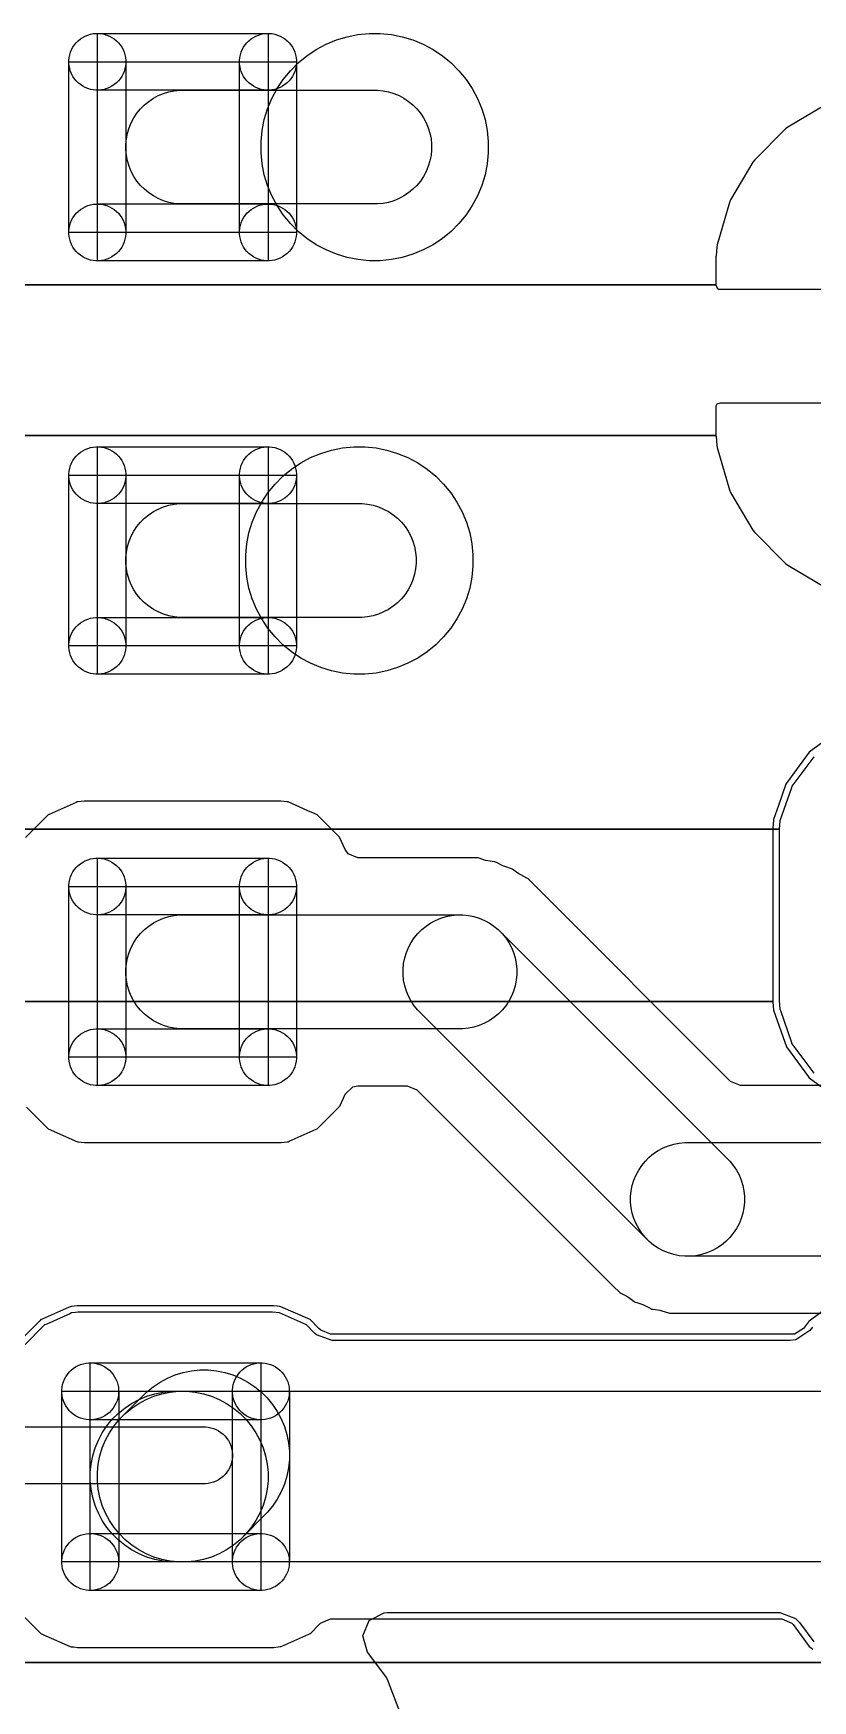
# Model space of a CAD drawing. Extents: x 124579 to 173950, y -108350 to -87650.
# Drawn here: x 154000 to 156740, y -101763 to -95900 of the extents above; entities that cross this region are included whole.
import ezdxf

# ---------------------------------------------------------------- set-up
doc = ezdxf.new("R2010")
doc.units = 0
doc.layers.add('L2D0_Cu1', color=1, linetype='CONTINUOUS')
doc.layers.add('L4D0_Cu2', color=2, linetype='CONTINUOUS')

msp = doc.modelspace()

# ---------------------------------------------------------------- linework, layer by layer
at = {"layer": 'L2D0_Cu1'}
for points in [[(154220.093, -96099.88), (154210.327, -96098.918), (154200.702, -96097.003), (154191.311, -96094.154), (154182.244, -96090.399), (154173.59, -96085.773), (154165.43, -96080.321), (154157.844, -96074.095), (154150.905, -96067.156), (154144.679, -96059.57), (154139.227, -96051.41), (154134.601, -96042.756), (154130.846, -96033.689), (154127.997, -96024.298), (154126.082, -96014.673), (154125.12, -96004.907), (154125.12, -95995.093), (154126.082, -95985.327), (154127.997, -95975.702), (154130.846, -95966.311), (154134.601, -95957.244), (154139.227, -95948.59), (154144.679, -95940.43), (154150.905, -95932.844), (154157.844, -95925.905), (154165.43, -95919.679), (154173.59, -95914.227), (154182.244, -95909.601), (154191.311, -95905.846), (154200.702, -95902.997), (154210.327, -95901.082), (154220.093, -95900.12), (154229.907, -95900.12), (154239.673, -95901.082), (154249.298, -95902.997), (154258.689, -95905.846), (154267.756, -95909.601), (154276.41, -95914.227), (154284.57, -95919.679), (154292.156, -95925.905), (154299.095, -95932.844), (154305.321, -95940.43), (154310.773, -95948.59), (154315.399, -95957.244), (154319.154, -95966.311), (154322.003, -95975.702), (154323.918, -95985.327), (154324.88, -95995.093), (154324.88, -96004.907), (154323.918, -96014.673), (154322.003, -96024.298), (154319.154, -96033.689), (154315.399, -96042.756), (154310.773, -96051.41), (154305.321, -96059.57), (154299.095, -96067.156), (154292.156, -96074.095), (154284.57, -96080.321), (154276.41, -96085.773), (154267.756, -96090.399), (154258.689, -96094.154), (154249.298, -96097.003), (154239.673, -96098.918), (154229.907, -96099.88)], [(154225, -96100), (154225, -95900), (154825, -95900), (154825, -96100)], [(154820.093, -96099.88), (154810.327, -96098.918), (154800.702, -96097.003), (154791.311, -96094.154), (154782.244, -96090.399), (154773.59, -96085.773), (154765.43, -96080.321), (154757.844, -96074.095), (154750.905, -96067.156), (154744.679, -96059.57), (154739.227, -96051.41), (154734.601, -96042.756), (154730.846, -96033.689), (154727.997, -96024.298), (154726.082, -96014.673), (154725.12, -96004.907), (154725.12, -95995.093), (154726.082, -95985.327), (154727.997, -95975.702), (154730.846, -95966.311), (154734.601, -95957.244), (154739.227, -95948.59), (154744.679, -95940.43), (154750.905, -95932.844), (154757.844, -95925.905), (154765.43, -95919.679), (154773.59, -95914.227), (154782.244, -95909.601), (154791.311, -95905.846), (154800.702, -95902.997), (154810.327, -95901.082), (154820.093, -95900.12), (154829.907, -95900.12), (154839.673, -95901.082), (154849.298, -95902.997), (154858.689, -95905.846), (154867.756, -95909.601), (154876.41, -95914.227), (154884.57, -95919.679), (154892.156, -95925.905), (154899.095, -95932.844), (154905.321, -95940.43), (154910.773, -95948.59), (154915.399, -95957.244), (154919.154, -95966.311), (154922.003, -95975.702), (154923.918, -95985.327), (154924.88, -95995.093), (154924.88, -96004.907), (154923.918, -96014.673), (154922.003, -96024.298), (154919.154, -96033.689), (154915.399, -96042.756), (154910.773, -96051.41), (154905.321, -96059.57), (154899.095, -96067.156), (154892.156, -96074.095), (154884.57, -96080.321), (154876.41, -96085.773), (154867.756, -96090.399), (154858.689, -96094.154), (154849.298, -96097.003), (154839.673, -96098.918), (154829.907, -96099.88)], [(155180.373, -96699.518), (155141.308, -96695.671), (155102.808, -96688.013), (155065.244, -96676.618), (155028.978, -96661.596), (154994.359, -96643.091), (154961.72, -96621.283), (154931.376, -96596.38), (154903.62, -96568.624), (154878.717, -96538.28), (154856.909, -96505.641), (154838.404, -96471.022), (154823.382, -96434.756), (154811.987, -96397.192), (154804.329, -96358.692), (154800.482, -96319.627), (154800.482, -96280.373), (154804.329, -96241.308), (154811.987, -96202.808), (154823.382, -96165.244), (154838.404, -96128.978), (154856.909, -96094.359), (154878.717, -96061.72), (154903.62, -96031.376), (154931.376, -96003.62), (154961.72, -95978.717), (154994.359, -95956.909), (155028.978, -95938.404), (155065.244, -95923.382), (155102.808, -95911.987), (155141.308, -95904.329), (155180.373, -95900.482), (155219.627, -95900.482), (155258.692, -95904.329), (155297.192, -95911.987), (155334.756, -95923.382), (155371.022, -95938.404), (155405.641, -95956.909), (155438.28, -95978.717), (155468.624, -96003.62), (155496.38, -96031.376), (155521.283, -96061.72), (155543.091, -96094.359), (155561.596, -96128.978), (155576.618, -96165.244), (155588.013, -96202.808), (155595.671, -96241.308), (155599.518, -96280.373), (155599.518, -96319.627), (155595.671, -96358.692), (155588.013, -96397.192), (155576.618, -96434.756), (155561.596, -96471.022), (155543.091, -96505.641), (155521.283, -96538.28), (155496.38, -96568.624), (155468.624, -96596.38), (155438.28, -96621.283), (155405.641, -96643.091), (155371.022, -96661.596), (155334.756, -96676.618), (155297.192, -96688.013), (155258.692, -96695.671), (155219.627, -96699.518)], [(154125, -96600), (154125, -96000), (154325, -96000), (154325, -96600)], [(154225, -96600), (154225, -96000), (154825, -96000), (154825, -96600)], [(154725, -96600), (154725, -96000), (154925, -96000), (154925, -96600)], [(154515.175, -96500), (154495.619, -96498.074), (154476.345, -96494.24), (154457.541, -96488.536), (154439.386, -96481.016), (154422.055, -96471.753), (154405.716, -96460.835), (154390.526, -96448.369), (154376.631, -96434.474), (154364.165, -96419.284), (154353.247, -96402.945), (154343.984, -96385.614), (154336.464, -96367.459), (154330.76, -96348.655), (154326.926, -96329.381), (154325, -96309.825), (154325, -96290.175), (154326.926, -96270.619), (154330.76, -96251.345), (154336.464, -96232.541), (154343.984, -96214.386), (154353.247, -96197.055), (154364.165, -96180.716), (154376.631, -96165.526), (154390.526, -96151.631), (154405.716, -96139.165), (154422.055, -96128.247), (154439.386, -96118.984), (154457.541, -96111.464), (154476.345, -96105.76), (154495.619, -96101.926), (154515.175, -96100), (155209.825, -96100), (155229.381, -96101.926), (155248.655, -96105.76), (155267.459, -96111.464), (155285.614, -96118.984), (155302.945, -96128.247), (155319.284, -96139.165), (155334.474, -96151.631), (155348.369, -96165.526), (155360.835, -96180.716), (155371.753, -96197.055), (155381.016, -96214.386), (155388.536, -96232.541), (155394.24, -96251.345), (155398.074, -96270.619), (155400, -96290.175), (155400, -96309.825), (155398.074, -96329.381), (155394.24, -96348.655), (155388.536, -96367.459), (155381.016, -96385.614), (155371.753, -96402.945), (155360.835, -96419.284), (155348.369, -96434.474), (155334.474, -96448.369), (155319.284, -96460.835), (155302.945, -96471.753), (155285.614, -96481.016), (155267.459, -96488.536), (155248.655, -96494.24), (155229.381, -96498.074), (155209.825, -96500)], [(154220.093, -96699.88), (154210.327, -96698.918), (154200.702, -96697.003), (154191.311, -96694.154), (154182.244, -96690.399), (154173.59, -96685.773), (154165.43, -96680.321), (154157.844, -96674.095), (154150.905, -96667.156), (154144.679, -96659.57), (154139.227, -96651.41), (154134.601, -96642.756), (154130.846, -96633.689), (154127.997, -96624.298), (154126.082, -96614.673), (154125.12, -96604.907), (154125.12, -96595.093), (154126.082, -96585.327), (154127.997, -96575.702), (154130.846, -96566.311), (154134.601, -96557.244), (154139.227, -96548.59), (154144.679, -96540.43), (154150.905, -96532.844), (154157.844, -96525.905), (154165.43, -96519.679), (154173.59, -96514.227), (154182.244, -96509.601), (154191.311, -96505.846), (154200.702, -96502.997), (154210.327, -96501.082), (154220.093, -96500.12), (154229.907, -96500.12), (154239.673, -96501.082), (154249.298, -96502.997), (154258.689, -96505.846), (154267.756, -96509.601), (154276.41, -96514.227), (154284.57, -96519.679), (154292.156, -96525.905), (154299.095, -96532.844), (154305.321, -96540.43), (154310.773, -96548.59), (154315.399, -96557.244), (154319.154, -96566.311), (154322.003, -96575.702), (154323.918, -96585.327), (154324.88, -96595.093), (154324.88, -96604.907), (154323.918, -96614.673), (154322.003, -96624.298), (154319.154, -96633.689), (154315.399, -96642.756), (154310.773, -96651.41), (154305.321, -96659.57), (154299.095, -96667.156), (154292.156, -96674.095), (154284.57, -96680.321), (154276.41, -96685.773), (154267.756, -96690.399), (154258.689, -96694.154), (154249.298, -96697.003), (154239.673, -96698.918), (154229.907, -96699.88)], [(154225, -96700), (154225, -96500), (154825, -96500), (154825, -96700)], [(154820.093, -96699.88), (154810.327, -96698.918), (154800.702, -96697.003), (154791.311, -96694.154), (154782.244, -96690.399), (154773.59, -96685.773), (154765.43, -96680.321), (154757.844, -96674.095), (154750.905, -96667.156), (154744.679, -96659.57), (154739.227, -96651.41), (154734.601, -96642.756), (154730.846, -96633.689), (154727.997, -96624.298), (154726.082, -96614.673), (154725.12, -96604.907), (154725.12, -96595.093), (154726.082, -96585.327), (154727.997, -96575.702), (154730.846, -96566.311), (154734.601, -96557.244), (154739.227, -96548.59), (154744.679, -96540.43), (154750.905, -96532.844), (154757.844, -96525.905), (154765.43, -96519.679), (154773.59, -96514.227), (154782.244, -96509.601), (154791.311, -96505.846), (154800.702, -96502.997), (154810.327, -96501.082), (154820.093, -96500.12), (154829.907, -96500.12), (154839.673, -96501.082), (154849.298, -96502.997), (154858.689, -96505.846), (154867.756, -96509.601), (154876.41, -96514.227), (154884.57, -96519.679), (154892.156, -96525.905), (154899.095, -96532.844), (154905.321, -96540.43), (154910.773, -96548.59), (154915.399, -96557.244), (154919.154, -96566.311), (154922.003, -96575.702), (154923.918, -96585.327), (154924.88, -96595.093), (154924.88, -96604.907), (154923.918, -96614.673), (154922.003, -96624.298), (154919.154, -96633.689), (154915.399, -96642.756), (154910.773, -96651.41), (154905.321, -96659.57), (154899.095, -96667.156), (154892.156, -96674.095), (154884.57, -96680.321), (154876.41, -96685.773), (154867.756, -96690.399), (154858.689, -96694.154), (154849.298, -96697.003), (154839.673, -96698.918), (154829.907, -96699.88)], [(154220.093, -97553.48), (154210.327, -97552.518), (154200.702, -97550.603), (154191.311, -97547.754), (154182.244, -97543.999), (154173.59, -97539.373), (154165.43, -97533.921), (154157.844, -97527.695), (154150.905, -97520.756), (154144.679, -97513.17), (154139.227, -97505.01), (154134.601, -97496.356), (154130.846, -97487.289), (154127.997, -97477.898), (154126.082, -97468.273), (154125.12, -97458.507), (154125.12, -97448.693), (154126.082, -97438.927), (154127.997, -97429.302), (154130.846, -97419.911), (154134.601, -97410.844), (154139.227, -97402.19), (154144.679, -97394.03), (154150.905, -97386.444), (154157.844, -97379.505), (154165.43, -97373.279), (154173.59, -97367.827), (154182.244, -97363.201), (154191.311, -97359.446), (154200.702, -97356.597), (154210.327, -97354.682), (154220.093, -97353.72), (154229.907, -97353.72), (154239.673, -97354.682), (154249.298, -97356.597), (154258.689, -97359.446), (154267.756, -97363.201), (154276.41, -97367.827), (154284.57, -97373.279), (154292.156, -97379.505), (154299.095, -97386.444), (154305.321, -97394.03), (154310.773, -97402.19), (154315.399, -97410.844), (154319.154, -97419.911), (154322.003, -97429.302), (154323.918, -97438.927), (154324.88, -97448.693), (154324.88, -97458.507), (154323.918, -97468.273), (154322.003, -97477.898), (154319.154, -97487.289), (154315.399, -97496.356), (154310.773, -97505.01), (154305.321, -97513.17), (154299.095, -97520.756), (154292.156, -97527.695), (154284.57, -97533.921), (154276.41, -97539.373), (154267.756, -97543.999), (154258.689, -97547.754), (154249.298, -97550.603), (154239.673, -97552.518), (154229.907, -97553.48)], [(154225, -97553.6), (154225, -97353.6), (154825, -97353.6), (154825, -97553.6)], [(154820.093, -97553.48), (154810.327, -97552.518), (154800.702, -97550.603), (154791.311, -97547.754), (154782.244, -97543.999), (154773.59, -97539.373), (154765.43, -97533.921), (154757.844, -97527.695), (154750.905, -97520.756), (154744.679, -97513.17), (154739.227, -97505.01), (154734.601, -97496.356), (154730.846, -97487.289), (154727.997, -97477.898), (154726.082, -97468.273), (154725.12, -97458.507), (154725.12, -97448.693), (154726.082, -97438.927), (154727.997, -97429.302), (154730.846, -97419.911), (154734.601, -97410.844), (154739.227, -97402.19), (154744.679, -97394.03), (154750.905, -97386.444), (154757.844, -97379.505), (154765.43, -97373.279), (154773.59, -97367.827), (154782.244, -97363.201), (154791.311, -97359.446), (154800.702, -97356.597), (154810.327, -97354.682), (154820.093, -97353.72), (154829.907, -97353.72), (154839.673, -97354.682), (154849.298, -97356.597), (154858.689, -97359.446), (154867.756, -97363.201), (154876.41, -97367.827), (154884.57, -97373.279), (154892.156, -97379.505), (154899.095, -97386.444), (154905.321, -97394.03), (154910.773, -97402.19), (154915.399, -97410.844), (154919.154, -97419.911), (154922.003, -97429.302), (154923.918, -97438.927), (154924.88, -97448.693), (154924.88, -97458.507), (154923.918, -97468.273), (154922.003, -97477.898), (154919.154, -97487.289), (154915.399, -97496.356), (154910.773, -97505.01), (154905.321, -97513.17), (154899.095, -97520.756), (154892.156, -97527.695), (154884.57, -97533.921), (154876.41, -97539.373), (154867.756, -97543.999), (154858.689, -97547.754), (154849.298, -97550.603), (154839.673, -97552.518), (154829.907, -97553.48)], [(155126.373, -98153.118), (155087.308, -98149.271), (155048.808, -98141.613), (155011.244, -98130.218), (154974.978, -98115.196), (154940.359, -98096.691), (154907.72, -98074.883), (154877.376, -98049.98), (154849.62, -98022.224), (154824.717, -97991.88), (154802.909, -97959.241), (154784.404, -97924.622), (154769.382, -97888.356), (154757.987, -97850.792), (154750.329, -97812.292), (154746.482, -97773.227), (154746.482, -97733.973), (154750.329, -97694.908), (154757.987, -97656.408), (154769.382, -97618.844), (154784.404, -97582.578), (154802.909, -97547.959), (154824.717, -97515.32), (154849.62, -97484.976), (154877.376, -97457.22), (154907.72, -97432.317), (154940.359, -97410.509), (154974.978, -97392.004), (155011.244, -97376.982), (155048.808, -97365.587), (155087.308, -97357.929), (155126.373, -97354.082), (155165.627, -97354.082), (155204.692, -97357.929), (155243.192, -97365.587), (155280.756, -97376.982), (155317.022, -97392.004), (155351.641, -97410.509), (155384.28, -97432.317), (155414.624, -97457.22), (155442.38, -97484.976), (155467.283, -97515.32), (155489.091, -97547.959), (155507.596, -97582.578), (155522.618, -97618.844), (155534.013, -97656.408), (155541.671, -97694.908), (155545.518, -97733.973), (155545.518, -97773.227), (155541.671, -97812.292), (155534.013, -97850.792), (155522.618, -97888.356), (155507.596, -97924.622), (155489.091, -97959.241), (155467.283, -97991.88), (155442.38, -98022.224), (155414.624, -98049.98), (155384.28, -98074.883), (155351.641, -98096.691), (155317.022, -98115.196), (155280.756, -98130.218), (155243.192, -98141.613), (155204.692, -98149.271), (155165.627, -98153.118)], [(154125, -98053.6), (154125, -97453.6), (154325, -97453.6), (154325, -98053.6)], [(154225, -98053.6), (154225, -97453.6), (154825, -97453.6), (154825, -98053.6)], [(154725, -98053.6), (154725, -97453.6), (154925, -97453.6), (154925, -98053.6)], [(154515.175, -97953.6), (154495.619, -97951.674), (154476.345, -97947.84), (154457.541, -97942.136), (154439.386, -97934.616), (154422.055, -97925.353), (154405.716, -97914.435), (154390.526, -97901.969), (154376.631, -97888.074), (154364.165, -97872.884), (154353.247, -97856.545), (154343.984, -97839.214), (154336.464, -97821.059), (154330.76, -97802.255), (154326.926, -97782.981), (154325, -97763.425), (154325, -97743.775), (154326.926, -97724.219), (154330.76, -97704.945), (154336.464, -97686.141), (154343.984, -97667.986), (154353.247, -97650.655), (154364.165, -97634.316), (154376.631, -97619.126), (154390.526, -97605.231), (154405.716, -97592.765), (154422.055, -97581.847), (154439.386, -97572.584), (154457.541, -97565.064), (154476.345, -97559.36), (154495.619, -97555.526), (154515.175, -97553.6), (155155.825, -97553.6), (155175.381, -97555.526), (155194.655, -97559.36), (155213.459, -97565.064), (155231.614, -97572.584), (155248.945, -97581.847), (155265.284, -97592.765), (155280.474, -97605.231), (155294.369, -97619.126), (155306.835, -97634.316), (155317.753, -97650.655), (155327.016, -97667.986), (155334.536, -97686.141), (155340.24, -97704.945), (155344.074, -97724.219), (155346, -97743.775), (155346, -97763.425), (155344.074, -97782.981), (155340.24, -97802.255), (155334.536, -97821.059), (155327.016, -97839.214), (155317.753, -97856.545), (155306.835, -97872.884), (155294.369, -97888.074), (155280.474, -97901.969), (155265.284, -97914.435), (155248.945, -97925.353), (155231.614, -97934.616), (155213.459, -97942.136), (155194.655, -97947.84), (155175.381, -97951.674), (155155.825, -97953.6)], [(154220.093, -98153.48), (154210.327, -98152.518), (154200.702, -98150.603), (154191.311, -98147.754), (154182.244, -98143.999), (154173.59, -98139.373), (154165.43, -98133.921), (154157.844, -98127.695), (154150.905, -98120.756), (154144.679, -98113.17), (154139.227, -98105.01), (154134.601, -98096.356), (154130.846, -98087.289), (154127.997, -98077.898), (154126.082, -98068.273), (154125.12, -98058.507), (154125.12, -98048.693), (154126.082, -98038.927), (154127.997, -98029.302), (154130.846, -98019.911), (154134.601, -98010.844), (154139.227, -98002.19), (154144.679, -97994.03), (154150.905, -97986.444), (154157.844, -97979.505), (154165.43, -97973.279), (154173.59, -97967.827), (154182.244, -97963.201), (154191.311, -97959.446), (154200.702, -97956.597), (154210.327, -97954.682), (154220.093, -97953.72), (154229.907, -97953.72), (154239.673, -97954.682), (154249.298, -97956.597), (154258.689, -97959.446), (154267.756, -97963.201), (154276.41, -97967.827), (154284.57, -97973.279), (154292.156, -97979.505), (154299.095, -97986.444), (154305.321, -97994.03), (154310.773, -98002.19), (154315.399, -98010.844), (154319.154, -98019.911), (154322.003, -98029.302), (154323.918, -98038.927), (154324.88, -98048.693), (154324.88, -98058.507), (154323.918, -98068.273), (154322.003, -98077.898), (154319.154, -98087.289), (154315.399, -98096.356), (154310.773, -98105.01), (154305.321, -98113.17), (154299.095, -98120.756), (154292.156, -98127.695), (154284.57, -98133.921), (154276.41, -98139.373), (154267.756, -98143.999), (154258.689, -98147.754), (154249.298, -98150.603), (154239.673, -98152.518), (154229.907, -98153.48)], [(154225, -98153.6), (154225, -97953.6), (154825, -97953.6), (154825, -98153.6)], [(154820.093, -98153.48), (154810.327, -98152.518), (154800.702, -98150.603), (154791.311, -98147.754), (154782.244, -98143.999), (154773.59, -98139.373), (154765.43, -98133.921), (154757.844, -98127.695), (154750.905, -98120.756), (154744.679, -98113.17), (154739.227, -98105.01), (154734.601, -98096.356), (154730.846, -98087.289), (154727.997, -98077.898), (154726.082, -98068.273), (154725.12, -98058.507), (154725.12, -98048.693), (154726.082, -98038.927), (154727.997, -98029.302), (154730.846, -98019.911), (154734.601, -98010.844), (154739.227, -98002.19), (154744.679, -97994.03), (154750.905, -97986.444), (154757.844, -97979.505), (154765.43, -97973.279), (154773.59, -97967.827), (154782.244, -97963.201), (154791.311, -97959.446), (154800.702, -97956.597), (154810.327, -97954.682), (154820.093, -97953.72), (154829.907, -97953.72), (154839.673, -97954.682), (154849.298, -97956.597), (154858.689, -97959.446), (154867.756, -97963.201), (154876.41, -97967.827), (154884.57, -97973.279), (154892.156, -97979.505), (154899.095, -97986.444), (154905.321, -97994.03), (154910.773, -98002.19), (154915.399, -98010.844), (154919.154, -98019.911), (154922.003, -98029.302), (154923.918, -98038.927), (154924.88, -98048.693), (154924.88, -98058.507), (154923.918, -98068.273), (154922.003, -98077.898), (154919.154, -98087.289), (154915.399, -98096.356), (154910.773, -98105.01), (154905.321, -98113.17), (154899.095, -98120.756), (154892.156, -98127.695), (154884.57, -98133.921), (154876.41, -98139.373), (154867.756, -98143.999), (154858.689, -98147.754), (154849.298, -98150.603), (154839.673, -98152.518), (154829.907, -98153.48)], [(154220.093, -98999.88), (154210.327, -98998.918), (154200.702, -98997.003), (154191.311, -98994.154), (154182.244, -98990.399), (154173.59, -98985.773), (154165.43, -98980.321), (154157.844, -98974.095), (154150.905, -98967.156), (154144.679, -98959.57), (154139.227, -98951.41), (154134.601, -98942.756), (154130.846, -98933.689), (154127.997, -98924.298), (154126.082, -98914.673), (154125.12, -98904.907), (154125.12, -98895.093), (154126.082, -98885.327), (154127.997, -98875.702), (154130.846, -98866.311), (154134.601, -98857.244), (154139.227, -98848.59), (154144.679, -98840.43), (154150.905, -98832.844), (154157.844, -98825.905), (154165.43, -98819.679), (154173.59, -98814.227), (154182.244, -98809.601), (154191.311, -98805.846), (154200.702, -98802.997), (154210.327, -98801.082), (154220.093, -98800.12), (154229.907, -98800.12), (154239.673, -98801.082), (154249.298, -98802.997), (154258.689, -98805.846), (154267.756, -98809.601), (154276.41, -98814.227), (154284.57, -98819.679), (154292.156, -98825.905), (154299.095, -98832.844), (154305.321, -98840.43), (154310.773, -98848.59), (154315.399, -98857.244), (154319.154, -98866.311), (154322.003, -98875.702), (154323.918, -98885.327), (154324.88, -98895.093), (154324.88, -98904.907), (154323.918, -98914.673), (154322.003, -98924.298), (154319.154, -98933.689), (154315.399, -98942.756), (154310.773, -98951.41), (154305.321, -98959.57), (154299.095, -98967.156), (154292.156, -98974.095), (154284.57, -98980.321), (154276.41, -98985.773), (154267.756, -98990.399), (154258.689, -98994.154), (154249.298, -98997.003), (154239.673, -98998.918), (154229.907, -98999.88)], [(154225, -99000), (154225, -98800), (154825, -98800), (154825, -99000)], [(154820.093, -98999.88), (154810.327, -98998.918), (154800.702, -98997.003), (154791.311, -98994.154), (154782.244, -98990.399), (154773.59, -98985.773), (154765.43, -98980.321), (154757.844, -98974.095), (154750.905, -98967.156), (154744.679, -98959.57), (154739.227, -98951.41), (154734.601, -98942.756), (154730.846, -98933.689), (154727.997, -98924.298), (154726.082, -98914.673), (154725.12, -98904.907), (154725.12, -98895.093), (154726.082, -98885.327), (154727.997, -98875.702), (154730.846, -98866.311), (154734.601, -98857.244), (154739.227, -98848.59), (154744.679, -98840.43), (154750.905, -98832.844), (154757.844, -98825.905), (154765.43, -98819.679), (154773.59, -98814.227), (154782.244, -98809.601), (154791.311, -98805.846), (154800.702, -98802.997), (154810.327, -98801.082), (154820.093, -98800.12), (154829.907, -98800.12), (154839.673, -98801.082), (154849.298, -98802.997), (154858.689, -98805.846), (154867.756, -98809.601), (154876.41, -98814.227), (154884.57, -98819.679), (154892.156, -98825.905), (154899.095, -98832.844), (154905.321, -98840.43), (154910.773, -98848.59), (154915.399, -98857.244), (154919.154, -98866.311), (154922.003, -98875.702), (154923.918, -98885.327), (154924.88, -98895.093), (154924.88, -98904.907), (154923.918, -98914.673), (154922.003, -98924.298), (154919.154, -98933.689), (154915.399, -98942.756), (154910.773, -98951.41), (154905.321, -98959.57), (154899.095, -98967.156), (154892.156, -98974.095), (154884.57, -98980.321), (154876.41, -98985.773), (154867.756, -98990.399), (154858.689, -98994.154), (154849.298, -98997.003), (154839.673, -98998.918), (154829.907, -98999.88)], [(154125, -99500), (154125, -98900), (154325, -98900), (154325, -99500)], [(154225, -99500), (154225, -98900), (154825, -98900), (154825, -99500)], [(154725, -99500), (154725, -98900), (154925, -98900), (154925, -99500)], [(154515.175, -99400), (154495.619, -99398.074), (154476.345, -99394.24), (154457.541, -99388.536), (154439.386, -99381.016), (154422.055, -99371.753), (154405.716, -99360.835), (154390.526, -99348.369), (154376.631, -99334.474), (154364.165, -99319.284), (154353.247, -99302.945), (154343.984, -99285.614), (154336.464, -99267.459), (154330.76, -99248.655), (154326.926, -99229.381), (154325, -99209.825), (154325, -99190.175), (154326.926, -99170.619), (154330.76, -99151.345), (154336.464, -99132.541), (154343.984, -99114.386), (154353.247, -99097.055), (154364.165, -99080.716), (154376.631, -99065.526), (154390.526, -99051.631), (154405.716, -99039.165), (154422.055, -99028.247), (154439.386, -99018.984), (154457.541, -99011.464), (154476.345, -99005.76), (154495.619, -99001.926), (154515.175, -99000), (155509.825, -99000), (155529.381, -99001.926), (155548.655, -99005.76), (155567.459, -99011.464), (155585.614, -99018.984), (155602.945, -99028.247), (155619.284, -99039.165), (155634.474, -99051.631), (155648.369, -99065.526), (155660.835, -99080.716), (155671.753, -99097.055), (155681.016, -99114.386), (155688.536, -99132.541), (155694.24, -99151.345), (155698.074, -99170.619), (155700, -99190.175), (155700, -99209.825), (155698.074, -99229.381), (155694.24, -99248.655), (155688.536, -99267.459), (155681.016, -99285.614), (155671.753, -99302.945), (155660.835, -99319.284), (155648.369, -99334.474), (155634.474, -99348.369), (155619.284, -99360.835), (155602.945, -99371.753), (155585.614, -99381.016), (155567.459, -99388.536), (155548.655, -99394.24), (155529.381, -99398.074), (155509.825, -99400)], [(156290.175, -100200), (156270.619, -100198.074), (156251.345, -100194.24), (156232.541, -100188.536), (156214.386, -100181.016), (156197.055, -100171.753), (156180.716, -100160.835), (156165.526, -100148.369), (155351.631, -99334.474), (155339.165, -99319.284), (155328.247, -99302.945), (155318.984, -99285.614), (155311.464, -99267.459), (155305.76, -99248.655), (155301.926, -99229.381), (155300, -99209.825), (155300, -99190.175), (155301.926, -99170.619), (155305.76, -99151.345), (155311.464, -99132.541), (155318.984, -99114.386), (155328.247, -99097.055), (155339.165, -99080.716), (155351.631, -99065.526), (155365.526, -99051.631), (155380.716, -99039.165), (155397.055, -99028.247), (155414.386, -99018.984), (155432.541, -99011.464), (155451.345, -99005.76), (155470.619, -99001.926), (155490.175, -99000), (155509.825, -99000), (155529.381, -99001.926), (155548.655, -99005.76), (155567.459, -99011.464), (155585.614, -99018.984), (155602.945, -99028.247), (155619.284, -99039.165), (155634.474, -99051.631), (156448.369, -99865.526), (156460.835, -99880.716), (156471.753, -99897.055), (156481.016, -99914.386), (156488.536, -99932.541), (156494.24, -99951.345), (156498.074, -99970.619), (156500, -99990.175), (156500, -100009.825), (156498.074, -100029.381), (156494.24, -100048.655), (156488.536, -100067.459), (156481.016, -100085.614), (156471.753, -100102.945), (156460.835, -100119.284), (156448.369, -100134.474), (156434.474, -100148.369), (156419.284, -100160.835), (156402.945, -100171.753), (156385.614, -100181.016), (156367.459, -100188.536), (156348.655, -100194.24), (156329.381, -100198.074), (156309.825, -100200)], [(154220.093, -99599.88), (154210.327, -99598.918), (154200.702, -99597.003), (154191.311, -99594.154), (154182.244, -99590.399), (154173.59, -99585.773), (154165.43, -99580.321), (154157.844, -99574.095), (154150.905, -99567.156), (154144.679, -99559.57), (154139.227, -99551.41), (154134.601, -99542.756), (154130.846, -99533.689), (154127.997, -99524.298), (154126.082, -99514.673), (154125.12, -99504.907), (154125.12, -99495.093), (154126.082, -99485.327), (154127.997, -99475.702), (154130.846, -99466.311), (154134.601, -99457.244), (154139.227, -99448.59), (154144.679, -99440.43), (154150.905, -99432.844), (154157.844, -99425.905), (154165.43, -99419.679), (154173.59, -99414.227), (154182.244, -99409.601), (154191.311, -99405.846), (154200.702, -99402.997), (154210.327, -99401.082), (154220.093, -99400.12), (154229.907, -99400.12), (154239.673, -99401.082), (154249.298, -99402.997), (154258.689, -99405.846), (154267.756, -99409.601), (154276.41, -99414.227), (154284.57, -99419.679), (154292.156, -99425.905), (154299.095, -99432.844), (154305.321, -99440.43), (154310.773, -99448.59), (154315.399, -99457.244), (154319.154, -99466.311), (154322.003, -99475.702), (154323.918, -99485.327), (154324.88, -99495.093), (154324.88, -99504.907), (154323.918, -99514.673), (154322.003, -99524.298), (154319.154, -99533.689), (154315.399, -99542.756), (154310.773, -99551.41), (154305.321, -99559.57), (154299.095, -99567.156), (154292.156, -99574.095), (154284.57, -99580.321), (154276.41, -99585.773), (154267.756, -99590.399), (154258.689, -99594.154), (154249.298, -99597.003), (154239.673, -99598.918), (154229.907, -99599.88)], [(154225, -99600), (154225, -99400), (154825, -99400), (154825, -99600)], [(154820.093, -99599.88), (154810.327, -99598.918), (154800.702, -99597.003), (154791.311, -99594.154), (154782.244, -99590.399), (154773.59, -99585.773), (154765.43, -99580.321), (154757.844, -99574.095), (154750.905, -99567.156), (154744.679, -99559.57), (154739.227, -99551.41), (154734.601, -99542.756), (154730.846, -99533.689), (154727.997, -99524.298), (154726.082, -99514.673), (154725.12, -99504.907), (154725.12, -99495.093), (154726.082, -99485.327), (154727.997, -99475.702), (154730.846, -99466.311), (154734.601, -99457.244), (154739.227, -99448.59), (154744.679, -99440.43), (154750.905, -99432.844), (154757.844, -99425.905), (154765.43, -99419.679), (154773.59, -99414.227), (154782.244, -99409.601), (154791.311, -99405.846), (154800.702, -99402.997), (154810.327, -99401.082), (154820.093, -99400.12), (154829.907, -99400.12), (154839.673, -99401.082), (154849.298, -99402.997), (154858.689, -99405.846), (154867.756, -99409.601), (154876.41, -99414.227), (154884.57, -99419.679), (154892.156, -99425.905), (154899.095, -99432.844), (154905.321, -99440.43), (154910.773, -99448.59), (154915.399, -99457.244), (154919.154, -99466.311), (154922.003, -99475.702), (154923.918, -99485.327), (154924.88, -99495.093), (154924.88, -99504.907), (154923.918, -99514.673), (154922.003, -99524.298), (154919.154, -99533.689), (154915.399, -99542.756), (154910.773, -99551.41), (154905.321, -99559.57), (154899.095, -99567.156), (154892.156, -99574.095), (154884.57, -99580.321), (154876.41, -99585.773), (154867.756, -99590.399), (154858.689, -99594.154), (154849.298, -99597.003), (154839.673, -99598.918), (154829.907, -99599.88)]]:
    msp.add_lwpolyline(points, close=True, dxfattribs=at)
for points in [[(163313.811, -99599.5), (156486.189, -99599.5), (156451.541, -99585.148), (155760.909, -98894.516), (155760.905, -98894.513), (155738.342, -98871.95), (155734.905, -98870.199), (155734.901, -98870.196), (155713.346, -98859.213), (155706.789, -98855.196), (155687.205, -98840.967), (155687.204, -98840.966), (155684.09, -98838.704), (155657.404, -98830.033), (155650.301, -98827.09), (155628.741, -98816.105), (155628.74, -98816.105), (155625.304, -98814.354), (155621.501, -98813.752), (155621.499, -98813.751), (155597.593, -98809.965), (155590.117, -98808.17), (155567.1, -98800.691), (155567.097, -98800.691), (155563.433, -98799.5), (155141.061, -98799.5), (155106.413, -98785.148), (155096.28, -98770.391), (155095.995, -98769.748), (155076.939, -98726.847), (155073.738, -98723.652), (155073.737, -98723.65), (155027.648, -98677.642), (154997.713, -98647.759), (154990.455, -98644.55), (154965.008, -98633.3), (154895.327, -98602.494), (154891.671, -98602.068), (154891.668, -98602.067), (154882.276, -98600.972), (154869.646, -98599.5), (154180.354, -98599.5), (154178.929, -98599.67), (154178.922, -98599.67), (154157.8, -98602.184), (154157.799, -98602.184), (154154.154, -98602.618), (154150.799, -98604.108), (154150.796, -98604.109), (154055.982, -98646.224), (154055.981, -98646.225), (154051.847, -98648.061), (154048.652, -98651.262), (154048.65, -98651.263), (154019.124, -98680.841), (153972.759, -98727.287)], [(153976.263, -99676.35), (154012.393, -99712.416), (154052.287, -99752.241), (154154.673, -99797.506), (154158.329, -99797.932), (154158.332, -99797.933), (154167.724, -99799.028), (154180.354, -99800.5), (154869.646, -99800.5), (154871.071, -99800.33), (154871.078, -99800.33), (154892.2, -99797.816), (154892.201, -99797.816), (154895.846, -99797.382), (154899.201, -99795.892), (154899.204, -99795.891), (154994.018, -99753.776), (154994.019, -99753.775), (154998.153, -99751.939), (155001.348, -99748.738), (155001.35, -99748.737), (155073.61, -99676.35), (155077.241, -99672.713), (155089.979, -99643.9), (155096.263, -99629.687), (155123.4, -99603.801), (155141.079, -99600.5), (155313.811, -99600.5), (155348.459, -99614.852), (156039.091, -100305.484), (156039.095, -100305.487), (156061.658, -100328.05), (156065.095, -100329.801), (156065.099, -100329.804), (156086.656, -100340.788), (156093.212, -100344.805), (156112.792, -100359.031), (156112.796, -100359.033), (156115.911, -100361.296), (156121.799, -100363.209), (156142.594, -100369.966), (156149.697, -100372.909), (156171.259, -100383.895), (156171.26, -100383.895), (156174.696, -100385.646), (156178.499, -100386.248), (156178.501, -100386.249), (156202.407, -100390.035), (156209.883, -100391.83), (156232.9, -100399.309), (156232.903, -100399.309), (156236.567, -100400.5), (163563.433, -100400.5)], [(163509.825, -100200), (156290.175, -100200), (156270.619, -100198.074), (156251.345, -100194.24), (156232.541, -100188.536), (156214.386, -100181.016), (156197.055, -100171.753), (156180.716, -100160.835), (156165.526, -100148.369), (156151.631, -100134.474), (156139.165, -100119.284), (156128.247, -100102.945), (156118.984, -100085.614), (156111.464, -100067.459), (156105.76, -100048.655), (156101.926, -100029.381), (156100, -100009.825), (156100, -99990.175), (156101.926, -99970.619), (156105.76, -99951.345), (156111.464, -99932.541), (156118.984, -99914.386), (156128.247, -99897.055), (156139.165, -99880.716), (156151.631, -99865.526), (156165.526, -99851.631), (156180.716, -99839.165), (156197.055, -99828.247), (156214.386, -99818.984), (156232.541, -99811.464), (156251.345, -99805.76), (156270.619, -99801.926), (156290.175, -99800), (163509.825, -99800)], [(150925.5, -101628.019), (166624.219, -101628.019), (166625.279, -101632.436), (167083.107, -102090.264), (167090, -102093.119), (167096.893, -102090.264), (167552.877, -101634.28), (167555.732, -101627.387), (167553.994, -101623.191), (167537.018, -101610.857), (167532.591, -101608.301), (167367.328, -101534.722), (167362.477, -101533.146), (167185.526, -101495.533), (167180.453, -101495), (166999.547, -101495), (166994.474, -101495.533), (166817.523, -101533.146), (166812.672, -101534.722), (166647.412, -101608.3), (166642.98, -101610.859), (166628.116, -101621.659), (166624.219, -101628.019), (150925.5, -101628.019)]]:
    msp.add_lwpolyline(points, dxfattribs=at)
at = {"layer": 'L4D0_Cu2'}
for points in [[(155180.373, -96699.518), (155141.308, -96695.671), (155102.808, -96688.013), (155065.244, -96676.618), (155028.978, -96661.596), (154994.359, -96643.091), (154961.72, -96621.283), (154931.376, -96596.38), (154903.62, -96568.624), (154878.717, -96538.28), (154856.909, -96505.641), (154838.404, -96471.022), (154823.382, -96434.756), (154811.987, -96397.192), (154804.329, -96358.692), (154800.482, -96319.627), (154800.482, -96280.373), (154804.329, -96241.308), (154811.987, -96202.808), (154823.382, -96165.244), (154838.404, -96128.978), (154856.909, -96094.359), (154878.717, -96061.72), (154903.62, -96031.376), (154931.376, -96003.62), (154961.72, -95978.717), (154994.359, -95956.909), (155028.978, -95938.404), (155065.244, -95923.382), (155102.808, -95911.987), (155141.308, -95904.329), (155180.373, -95900.482), (155219.627, -95900.482), (155258.692, -95904.329), (155297.192, -95911.987), (155334.756, -95923.382), (155371.022, -95938.404), (155405.641, -95956.909), (155438.28, -95978.717), (155468.624, -96003.62), (155496.38, -96031.376), (155521.283, -96061.72), (155543.091, -96094.359), (155561.596, -96128.978), (155576.618, -96165.244), (155588.013, -96202.808), (155595.671, -96241.308), (155599.518, -96280.373), (155599.518, -96319.627), (155595.671, -96358.692), (155588.013, -96397.192), (155576.618, -96434.756), (155561.596, -96471.022), (155543.091, -96505.641), (155521.283, -96538.28), (155496.38, -96568.624), (155468.624, -96596.38), (155438.28, -96621.283), (155405.641, -96643.091), (155371.022, -96661.596), (155334.756, -96676.618), (155297.192, -96688.013), (155258.692, -96695.671), (155219.627, -96699.518)], [(155126.373, -98153.118), (155087.308, -98149.271), (155048.808, -98141.613), (155011.244, -98130.218), (154974.978, -98115.196), (154940.359, -98096.691), (154907.72, -98074.883), (154877.376, -98049.98), (154849.62, -98022.224), (154824.717, -97991.88), (154802.909, -97959.241), (154784.404, -97924.622), (154769.382, -97888.356), (154757.987, -97850.792), (154750.329, -97812.292), (154746.482, -97773.227), (154746.482, -97733.973), (154750.329, -97694.908), (154757.987, -97656.408), (154769.382, -97618.844), (154784.404, -97582.578), (154802.909, -97547.959), (154824.717, -97515.32), (154849.62, -97484.976), (154877.376, -97457.22), (154907.72, -97432.317), (154940.359, -97410.509), (154974.978, -97392.004), (155011.244, -97376.982), (155048.808, -97365.587), (155087.308, -97357.929), (155126.373, -97354.082), (155165.627, -97354.082), (155204.692, -97357.929), (155243.192, -97365.587), (155280.756, -97376.982), (155317.022, -97392.004), (155351.641, -97410.509), (155384.28, -97432.317), (155414.624, -97457.22), (155442.38, -97484.976), (155467.283, -97515.32), (155489.091, -97547.959), (155507.596, -97582.578), (155522.618, -97618.844), (155534.013, -97656.408), (155541.671, -97694.908), (155545.518, -97733.973), (155545.518, -97773.227), (155541.671, -97812.292), (155534.013, -97850.792), (155522.618, -97888.356), (155507.596, -97924.622), (155489.091, -97959.241), (155467.283, -97991.88), (155442.38, -98022.224), (155414.624, -98049.98), (155384.28, -98074.883), (155351.641, -98096.691), (155317.022, -98115.196), (155280.756, -98130.218), (155243.192, -98141.613), (155204.692, -98149.271), (155165.627, -98153.118)], [(154195.093, -100774.88), (154185.327, -100773.918), (154175.702, -100772.003), (154166.311, -100769.154), (154157.244, -100765.399), (154148.59, -100760.773), (154140.43, -100755.321), (154132.844, -100749.095), (154125.905, -100742.156), (154119.679, -100734.57), (154114.227, -100726.41), (154109.601, -100717.756), (154105.846, -100708.689), (154102.997, -100699.298), (154101.082, -100689.673), (154100.12, -100679.907), (154100.12, -100670.093), (154101.082, -100660.327), (154102.997, -100650.702), (154105.846, -100641.311), (154109.601, -100632.244), (154114.227, -100623.59), (154119.679, -100615.43), (154125.905, -100607.844), (154132.844, -100600.905), (154140.43, -100594.679), (154148.59, -100589.227), (154157.244, -100584.601), (154166.311, -100580.846), (154175.702, -100577.997), (154185.327, -100576.082), (154195.093, -100575.12), (154204.907, -100575.12), (154214.673, -100576.082), (154224.298, -100577.997), (154233.689, -100580.846), (154242.756, -100584.601), (154251.41, -100589.227), (154259.57, -100594.679), (154267.156, -100600.905), (154274.095, -100607.844), (154280.321, -100615.43), (154285.773, -100623.59), (154290.399, -100632.244), (154294.154, -100641.311), (154297.003, -100650.702), (154298.918, -100660.327), (154299.88, -100670.093), (154299.88, -100679.907), (154298.918, -100689.673), (154297.003, -100699.298), (154294.154, -100708.689), (154290.399, -100717.756), (154285.773, -100726.41), (154280.321, -100734.57), (154274.095, -100742.156), (154267.156, -100749.095), (154259.57, -100755.321), (154251.41, -100760.773), (154242.756, -100765.399), (154233.689, -100769.154), (154224.298, -100772.003), (154214.673, -100773.918), (154204.907, -100774.88)], [(154200, -100775), (154200, -100575), (154800, -100575), (154800, -100775)], [(154510.262, -101275), (154480.928, -101272.111), (154452.018, -101266.36), (154423.811, -101257.804), (154396.579, -101246.524), (154370.583, -101232.629), (154346.075, -101216.253), (154323.289, -101197.553), (154302.447, -101176.711), (154283.747, -101153.925), (154267.371, -101129.417), (154253.476, -101103.421), (154242.196, -101076.189), (154233.64, -101047.982), (154227.889, -101019.072), (154225, -100989.738), (154225, -100960.262), (154227.889, -100930.928), (154233.64, -100902.018), (154242.196, -100873.811), (154253.476, -100846.579), (154267.371, -100820.583), (154283.747, -100796.075), (154302.447, -100773.289), (154398.289, -100677.447), (154421.075, -100658.747), (154445.583, -100642.371), (154471.579, -100628.476), (154498.811, -100617.196), (154527.018, -100608.64), (154555.928, -100602.889), (154585.262, -100600), (154614.738, -100600), (154644.072, -100602.889), (154672.982, -100608.64), (154701.189, -100617.196), (154728.421, -100628.476), (154754.417, -100642.371), (154778.925, -100658.747), (154801.711, -100677.447), (154822.553, -100698.289), (154841.253, -100721.075), (154857.629, -100745.583), (154871.524, -100771.579), (154882.804, -100798.811), (154891.36, -100827.018), (154897.111, -100855.928), (154900, -100885.262), (154900, -100914.738), (154897.111, -100944.072), (154891.36, -100972.982), (154882.804, -101001.189), (154871.524, -101028.421), (154857.629, -101054.417), (154841.253, -101078.925), (154822.553, -101101.711), (154726.711, -101197.553), (154703.925, -101216.253), (154679.417, -101232.629), (154653.421, -101246.524), (154626.189, -101257.804), (154597.982, -101266.36), (154569.072, -101272.111), (154539.738, -101275)], [(154795.093, -100774.88), (154785.327, -100773.918), (154775.702, -100772.003), (154766.311, -100769.154), (154757.244, -100765.399), (154748.59, -100760.773), (154740.43, -100755.321), (154732.844, -100749.095), (154725.905, -100742.156), (154719.679, -100734.57), (154714.227, -100726.41), (154709.601, -100717.756), (154705.846, -100708.689), (154702.997, -100699.298), (154701.082, -100689.673), (154700.12, -100679.907), (154700.12, -100670.093), (154701.082, -100660.327), (154702.997, -100650.702), (154705.846, -100641.311), (154709.601, -100632.244), (154714.227, -100623.59), (154719.679, -100615.43), (154725.905, -100607.844), (154732.844, -100600.905), (154740.43, -100594.679), (154748.59, -100589.227), (154757.244, -100584.601), (154766.311, -100580.846), (154775.702, -100577.997), (154785.327, -100576.082), (154795.093, -100575.12), (154804.907, -100575.12), (154814.673, -100576.082), (154824.298, -100577.997), (154833.689, -100580.846), (154842.756, -100584.601), (154851.41, -100589.227), (154859.57, -100594.679), (154867.156, -100600.905), (154874.095, -100607.844), (154880.321, -100615.43), (154885.773, -100623.59), (154890.399, -100632.244), (154894.154, -100641.311), (154897.003, -100650.702), (154898.918, -100660.327), (154899.88, -100670.093), (154899.88, -100679.907), (154898.918, -100689.673), (154897.003, -100699.298), (154894.154, -100708.689), (154890.399, -100717.756), (154885.773, -100726.41), (154880.321, -100734.57), (154874.095, -100742.156), (154867.156, -100749.095), (154859.57, -100755.321), (154851.41, -100760.773), (154842.756, -100765.399), (154833.689, -100769.154), (154824.298, -100772.003), (154814.673, -100773.918), (154804.907, -100774.88)], [(154100, -101275), (154100, -100675), (154300, -100675), (154300, -101275)], [(154200, -101275), (154200, -100675), (154800, -100675), (154800, -101275)], [(154485.262, -101275), (154455.928, -101272.111), (154427.018, -101266.36), (154398.811, -101257.804), (154371.579, -101246.524), (154345.583, -101232.629), (154321.075, -101216.253), (154298.289, -101197.553), (154277.447, -101176.711), (154258.747, -101153.925), (154242.371, -101129.417), (154228.476, -101103.421), (154217.196, -101076.189), (154208.64, -101047.982), (154202.889, -101019.072), (154200, -100989.738), (154200, -100960.262), (154202.889, -100930.928), (154208.64, -100902.018), (154217.196, -100873.811), (154228.476, -100846.579), (154242.371, -100820.583), (154258.747, -100796.075), (154277.447, -100773.289), (154298.289, -100752.447), (154321.075, -100733.747), (154345.583, -100717.371), (154371.579, -100703.476), (154398.811, -100692.196), (154427.018, -100683.64), (154455.928, -100677.889), (154485.262, -100675), (154539.738, -100675), (154569.072, -100677.889), (154597.982, -100683.64), (154626.189, -100692.196), (154653.421, -100703.476), (154679.417, -100717.371), (154703.925, -100733.747), (154726.711, -100752.447), (154747.553, -100773.289), (154766.253, -100796.075), (154782.629, -100820.583), (154796.524, -100846.579), (154807.804, -100873.811), (154816.36, -100902.018), (154822.111, -100930.928), (154825, -100960.262), (154825, -100989.738), (154822.111, -101019.072), (154816.36, -101047.982), (154807.804, -101076.189), (154796.524, -101103.421), (154782.629, -101129.417), (154766.253, -101153.925), (154747.553, -101176.711), (154726.711, -101197.553), (154703.925, -101216.253), (154679.417, -101232.629), (154653.421, -101246.524), (154626.189, -101257.804), (154597.982, -101266.36), (154569.072, -101272.111), (154539.738, -101275)], [(154700, -101275), (154700, -100675), (154900, -100675), (154900, -101275)], [(154195.093, -101374.88), (154185.327, -101373.918), (154175.702, -101372.003), (154166.311, -101369.154), (154157.244, -101365.399), (154148.59, -101360.773), (154140.43, -101355.321), (154132.844, -101349.095), (154125.905, -101342.156), (154119.679, -101334.57), (154114.227, -101326.41), (154109.601, -101317.756), (154105.846, -101308.689), (154102.997, -101299.298), (154101.082, -101289.673), (154100.12, -101279.907), (154100.12, -101270.093), (154101.082, -101260.327), (154102.997, -101250.702), (154105.846, -101241.311), (154109.601, -101232.244), (154114.227, -101223.59), (154119.679, -101215.43), (154125.905, -101207.844), (154132.844, -101200.905), (154140.43, -101194.679), (154148.59, -101189.227), (154157.244, -101184.601), (154166.311, -101180.846), (154175.702, -101177.997), (154185.327, -101176.082), (154195.093, -101175.12), (154204.907, -101175.12), (154214.673, -101176.082), (154224.298, -101177.997), (154233.689, -101180.846), (154242.756, -101184.601), (154251.41, -101189.227), (154259.57, -101194.679), (154267.156, -101200.905), (154274.095, -101207.844), (154280.321, -101215.43), (154285.773, -101223.59), (154290.399, -101232.244), (154294.154, -101241.311), (154297.003, -101250.702), (154298.918, -101260.327), (154299.88, -101270.093), (154299.88, -101279.907), (154298.918, -101289.673), (154297.003, -101299.298), (154294.154, -101308.689), (154290.399, -101317.756), (154285.773, -101326.41), (154280.321, -101334.57), (154274.095, -101342.156), (154267.156, -101349.095), (154259.57, -101355.321), (154251.41, -101360.773), (154242.756, -101365.399), (154233.689, -101369.154), (154224.298, -101372.003), (154214.673, -101373.918), (154204.907, -101374.88)], [(154200, -101375), (154200, -101175), (154800, -101175), (154800, -101375)], [(154795.093, -101374.88), (154785.327, -101373.918), (154775.702, -101372.003), (154766.311, -101369.154), (154757.244, -101365.399), (154748.59, -101360.773), (154740.43, -101355.321), (154732.844, -101349.095), (154725.905, -101342.156), (154719.679, -101334.57), (154714.227, -101326.41), (154709.601, -101317.756), (154705.846, -101308.689), (154702.997, -101299.298), (154701.082, -101289.673), (154700.12, -101279.907), (154700.12, -101270.093), (154701.082, -101260.327), (154702.997, -101250.702), (154705.846, -101241.311), (154709.601, -101232.244), (154714.227, -101223.59), (154719.679, -101215.43), (154725.905, -101207.844), (154732.844, -101200.905), (154740.43, -101194.679), (154748.59, -101189.227), (154757.244, -101184.601), (154766.311, -101180.846), (154775.702, -101177.997), (154785.327, -101176.082), (154795.093, -101175.12), (154804.907, -101175.12), (154814.673, -101176.082), (154824.298, -101177.997), (154833.689, -101180.846), (154842.756, -101184.601), (154851.41, -101189.227), (154859.57, -101194.679), (154867.156, -101200.905), (154874.095, -101207.844), (154880.321, -101215.43), (154885.773, -101223.59), (154890.399, -101232.244), (154894.154, -101241.311), (154897.003, -101250.702), (154898.918, -101260.327), (154899.88, -101270.093), (154899.88, -101279.907), (154898.918, -101289.673), (154897.003, -101299.298), (154894.154, -101308.689), (154890.399, -101317.756), (154885.773, -101326.41), (154880.321, -101334.57), (154874.095, -101342.156), (154867.156, -101349.095), (154859.57, -101355.321), (154851.41, -101360.773), (154842.756, -101365.399), (154833.689, -101369.154), (154824.298, -101372.003), (154814.673, -101373.918), (154804.907, -101374.88)]]:
    msp.add_lwpolyline(points, close=True, dxfattribs=at)
for points in [[(156785.116, -96151.49), (156653.131, -96229.545), (156644.595, -96236.166), (156536.166, -96344.595), (156529.545, -96353.131), (156451.49, -96485.116), (156447.199, -96495.031), (156404.133, -96643.266), (156402.553, -96651.914), (156400.133, -96682.662), (156400, -96686.055), (156400, -96784.749), (141591.6, -96784.749)], [(141591.6, -96784.749), (156400, -96784.749), (156404.252, -96796.432), (156410.432, -96800), (157934.749, -96800)], [(157939.568, -97200), (156415.251, -97200), (156403.568, -97204.252), (156400, -97210.432), (156400, -97313.945), (147397.549, -97313.945)], [(147397.549, -97313.945), (156400, -97313.945), (156400.133, -97317.338), (156402.553, -97348.086), (156404.133, -97356.734), (156447.199, -97504.969), (156451.49, -97514.884), (156529.545, -97646.869), (156536.166, -97655.405), (156644.595, -97763.834), (156653.131, -97770.455), (156785.116, -97848.51)], [(156836.816, -98347.366), (156727.85, -98427.85), (156647.366, -98536.816), (156646.151, -98540.277), (156646.15, -98540.278), (156619.983, -98614.792), (156602.481, -98664.631), (156602.2, -98667.603), (156599.745, -98693.577), (156599.5, -98696.166), (156599.5, -99303.834), (150458.393, -99303.834)], [(156743.725, -98443.725), (156667.208, -98547.322), (156665.066, -98553.42), (156665.065, -98553.423), (156638.416, -98629.308), (156624.534, -98668.838), (156621.7, -98698.819), (150270.86, -98698.819)], [(150270.86, -98698.819), (156621.7, -98698.819), (156621.701, -99301.18), (156624.534, -99331.162), (156626.28, -99336.133), (156626.28, -99336.134), (156664.651, -99445.396), (156667.208, -99452.678), (156743.725, -99556.275)], [(150458.393, -99303.834), (156599.5, -99303.834), (156599.608, -99304.973), (156599.608, -99304.98), (156601.1, -99320.757), (156602.481, -99335.369), (156647.366, -99463.184), (156699.993, -99534.435), (156725.32, -99568.724), (156727.85, -99572.15), (156836.816, -99652.634)], [(156836.816, -100347.366), (156727.85, -100427.85), (156725.674, -100430.796), (156708.083, -100454.612), (156675.954, -100473.955), (156668.669, -100474.5), (155044.815, -100474.5), (155010.197, -100460.178), (155003.652, -100453.644), (154972.713, -100422.759), (154870.327, -100377.494), (154866.671, -100377.068), (154866.668, -100377.067), (154857.276, -100375.972), (154844.646, -100374.5), (154155.354, -100374.5), (154153.929, -100374.67), (154153.922, -100374.67), (154132.8, -100377.184), (154132.799, -100377.184), (154129.154, -100377.618), (154125.799, -100379.108), (154125.796, -100379.109), (154030.982, -100421.224), (154030.981, -100421.225), (154026.847, -100423.061), (154023.652, -100426.262), (154023.65, -100426.263), (154005.493, -100444.452), (153947.759, -100502.287)], [(156739.882, -100448.928), (156730.529, -100461.591), (156681.217, -100494.292), (156660.95, -100496.7), (155051.143, -100496.7), (154995.542, -100476.463), (154990.04, -100471.426), (154959.954, -100441.393), (154865.132, -100399.473), (154841.349, -100396.7), (154504.042, -100396.7), (154158.652, -100396.701), (154156.117, -100397.003), (154156.109, -100397.003), (154148.23, -100397.941), (154134.387, -100399.587), (154128.456, -100402.221), (154128.454, -100402.222), (154046.94, -100438.429), (154046.938, -100438.431), (154039.638, -100441.673), (153966.393, -100515.046)], [(158139.738, -101275), (154510.262, -101275), (154480.928, -101272.111), (154452.018, -101266.36), (154423.811, -101257.804), (154396.579, -101246.524), (154370.583, -101232.629), (154346.075, -101216.253), (154323.289, -101197.553), (154302.447, -101176.711), (154283.747, -101153.925), (154267.371, -101129.417), (154253.476, -101103.421), (154242.196, -101076.189), (154233.64, -101047.982), (154227.889, -101019.072), (154225, -100989.738), (154225, -100960.262), (154227.889, -100930.928), (154233.64, -100902.018), (154242.196, -100873.811), (154253.476, -100846.579), (154267.371, -100820.583), (154283.747, -100796.075), (154302.447, -100773.289), (154323.289, -100752.447), (154346.075, -100733.747), (154370.583, -100717.371), (154396.579, -100703.476), (154423.811, -100692.196), (154452.018, -100683.64), (154480.928, -100677.889), (154510.262, -100675), (158139.738, -100675)], [(146695.087, -100800), (154604.913, -100800), (154614.691, -100800.963), (154624.327, -100802.88), (154633.73, -100805.732), (154642.807, -100809.492), (154651.472, -100814.124), (154659.642, -100819.582), (154667.237, -100825.816), (154674.184, -100832.763), (154680.418, -100840.358), (154685.876, -100848.528), (154690.508, -100857.193), (154694.268, -100866.27), (154697.12, -100875.673), (154699.037, -100885.309), (154700, -100895.087), (154700, -100904.913), (154699.037, -100914.691), (154697.12, -100924.327), (154694.268, -100933.73), (154690.508, -100942.807), (154685.876, -100951.472), (154680.418, -100959.642), (154674.184, -100967.237), (154667.237, -100974.184), (154659.642, -100980.418), (154651.472, -100985.876), (154642.807, -100990.508), (154633.73, -100994.268), (154624.327, -100997.12), (154614.691, -100999.037), (154604.913, -101000), (146695.087, -101000)], [(153959.65, -101459.722), (154027.287, -101527.241), (154031.425, -101529.071), (154031.426, -101529.071), (154044.208, -101534.722), (154129.673, -101572.506), (154133.329, -101572.932), (154133.332, -101572.933), (154142.724, -101574.028), (154155.354, -101575.5), (154844.646, -101575.5), (154846.071, -101575.33), (154846.078, -101575.33), (154867.2, -101572.816), (154867.201, -101572.816), (154870.846, -101572.382), (154874.201, -101570.892), (154874.204, -101570.891), (154969.018, -101528.776), (154969.019, -101528.775), (154973.153, -101526.939), (154976.347, -101523.739), (154976.349, -101523.738), (155002.917, -101497.123), (155010.145, -101489.882), (155044.824, -101475.5), (156631.739, -101475.5), (156666.387, -101489.852), (156671.15, -101495.384), (156727.85, -101572.15), (156730.796, -101574.326), (156741.047, -101581.897)], [(155291.456, -101811.454), (155245.245, -101688.186), (155239.389, -101677.49), (155175.075, -101591.676), (155157.924, -101535.047), (155181.186, -101480.642), (155233.976, -101453.917), (155244.293, -101453.3), (156624.02, -101453.3), (156679.621, -101473.537), (156693.598, -101488.408), (156743.725, -101556.275)]]:
    msp.add_lwpolyline(points, dxfattribs=at)

doc.saveas('drawing.dxf')
